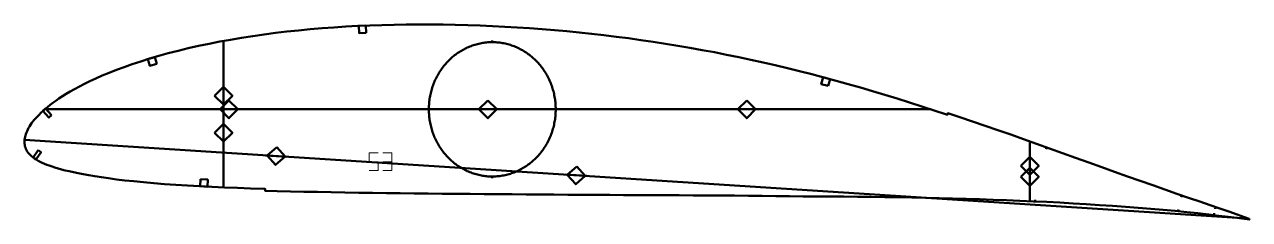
# Model space of a CAD drawing. Header units: metres. Extents: x 10 to 694, y 138 to 248.
import ezdxf

# ---------------------------------------------------------------- set-up
doc = ezdxf.new("R2010")
doc.units = ezdxf.units.M
doc.layers.add('Layer', color=1, linetype='Continuous', lineweight=50)
doc.layers.add('NumLabel', color=1, linetype='Continuous', lineweight=15)

msp = doc.modelspace()

# ---------------------------------------------------------------- linework, layer by layer
at = {"layer": 'Layer', "color": 7}
for p, q in [((120.9, 156.28), (120.9, 238.25)), ((120.9, 201.61), (120.9, 213.61)), ((21.13, 200), (515.71, 200)), ((117.95, 200), (129.95, 200)), ((262.42, 200), (274.42, 200)), ((406.89, 200), (418.89, 200)), ((120.9, 180.92), (120.9, 192.92)), ((9.87, 182.88), (692.64, 138.97)), ((570.9, 148.55), (570.9, 182.04)), ((144.33, 174.23), (156.3, 173.46)), ((570.9, 162.37), (570.9, 174.37)), ((570.9, 156.22), (570.9, 168.22)), ((311.77, 163.46), (323.75, 162.69))]:
    msp.add_line(p, q, dxfattribs=at)
at = {"layer": 'Layer'}
for p, q in [((270.9, 237.6), (270.9, 238.6)), ((235.5, 200), (234.5, 200)), ((306.3, 200), (307.3, 200)), ((580.31, 178.68), (579.98, 177.73)), ((270.9, 162.4), (270.9, 161.4)), ((655.67, 151.82), (655.35, 150.88)), ((573.99, 149.41), (573.91, 148.42)), ((653.83, 143.94), (653.73, 142.95)), ((674.59, 145.34), (674.27, 144.39)), ((673.71, 141.79), (673.62, 140.79))]:
    msp.add_line(p, q, dxfattribs=at)
for points in [[(693.38, 138.7), (690.81, 139.63), (686.63, 141.13), (682.03, 142.76), (677.02, 144.51), (671.57, 146.37), (665.71, 148.37), (659.51, 150.5), (653.04, 152.73), (646.35, 155.07), (639.49, 157.48), (632.5, 159.95), (625.41, 162.48), (618.25, 165.04), (611.02, 167.64), (603.76, 170.25), (596.47, 172.87), (589.18, 175.49), (581.91, 178.11), (574.65, 180.7), (567.43, 183.27), (560.24, 185.82), (553.08, 188.34), (545.96, 190.82), (538.87, 193.27), (531.82, 195.67), (525.2, 197.91), (524.88, 196.96), (524.5, 197.09), (517.53, 199.4), (510.6, 201.67), (503.7, 203.88), (496.83, 206.05), (489.98, 208.16), (483.16, 210.21), (476.35, 212.21), (469.55, 214.15), (462.76, 216.04), (455.98, 217.88), (449.2, 219.65), (442.42, 221.38), (435.64, 223.05), (428.85, 224.66), (422.06, 226.22), (415.27, 227.73), (408.47, 229.18), (401.66, 230.57), (394.85, 231.91), (388.03, 233.19), (381.2, 234.42), (374.37, 235.6), (367.52, 236.72), (360.67, 237.78), (353.82, 238.79), (346.96, 239.74), (340.08, 240.64), (333.2, 241.48), (326.31, 242.27), (319.4, 243), (312.49, 243.68), (305.58, 244.3), (298.65, 244.87), (291.73, 245.39), (284.81, 245.85), (277.89, 246.25), (270.97, 246.6), (264.06, 246.9), (257.16, 247.14), (250.27, 247.32), (243.4, 247.44), (236.53, 247.51), (229.69, 247.51), (222.87, 247.46), (216.07, 247.35), (209.3, 247.17), (202.55, 246.94), (195.83, 246.64), (189.14, 246.27), (182.49, 245.85), (175.88, 245.36), (169.31, 244.8), (162.79, 244.17), (156.32, 243.48), (149.9, 242.72), (143.54, 241.89), (137.24, 240.99), (131.01, 240.02), (124.86, 238.98), (118.79, 237.87), (112.82, 236.7), (106.95, 235.46), (101.19, 234.15), (95.57, 232.79), (90.09, 231.37), (84.77, 229.9), (79.63, 228.39), (74.68, 226.84), (69.93, 225.26), (65.41, 223.66), (61.11, 222.05), (57.06, 220.45), (53.25, 218.86), (49.69, 217.29), (46.37, 215.74), (43.28, 214.23), (40.42, 212.76), (37.77, 211.33), (35.32, 209.94), (33.06, 208.59), (30.97, 207.29), (29.03, 206.02), (27.25, 204.79), (25.6, 203.59), (24.07, 202.43), (22.65, 201.3), (21.35, 200.19), (20.14, 199.11), (19.02, 198.05), (17.98, 197.01), (17.01, 195.99), (16.11, 195), (15.27, 194.04), (14.5, 193.12), (13.8, 192.21), (13.17, 191.32), (12.61, 190.44), (12.11, 189.56), (11.65, 188.69), (11.25, 187.82), (10.9, 186.98), (10.59, 186.16), (10.34, 185.35), (10.13, 184.57), (9.98, 183.8), (9.88, 183.04), (9.82, 182.22), (9.81, 181.56), (9.85, 180.81), (9.94, 180.07), (10.08, 179.34), (10.29, 178.61), (10.58, 177.89), (10.94, 177.17), (11.38, 176.45), (11.89, 175.74), (12.46, 175.05), (13.1, 174.37), (13.81, 173.72), (14.6, 173.08), (15.46, 172.46), (16.4, 171.85), (17.41, 171.26), (18.49, 170.68), (19.65, 170.11), (20.89, 169.56), (22.22, 169.01), (23.65, 168.48), (25.18, 167.95), (26.82, 167.42), (28.59, 166.9), (30.49, 166.37), (32.54, 165.84), (34.75, 165.3), (37.15, 164.76), (39.76, 164.21), (42.59, 163.66), (45.68, 163.1), (49.05, 162.53), (52.72, 161.96), (56.72, 161.38), (61.07, 160.81), (65.78, 160.25), (70.84, 159.7), (76.25, 159.16), (81.98, 158.65), (88.01, 158.17), (94.3, 157.72), (100.83, 157.3), (107.55, 156.92), (114.44, 156.57), (121.48, 156.26), (128.65, 155.98), (135.96, 155.73), (143.36, 155.49), (144.15, 155.47), (144.12, 154.47), (150.8, 154.26), (158.28, 154.06), (165.8, 153.88), (173.36, 153.73), (181, 153.6), (188.69, 153.47), (196.41, 153.34), (204.13, 153.21), (211.83, 153.1), (219.54, 153), (227.28, 152.92), (235.06, 152.85), (242.87, 152.78), (250.69, 152.7), (258.52, 152.63), (266.35, 152.56), (274.16, 152.49), (281.95, 152.43), (289.74, 152.37), (297.52, 152.33), (305.3, 152.28), (313.08, 152.22), (320.86, 152.16), (328.64, 152.1), (336.43, 152.06), (344.22, 152.02), (352, 151.97), (359.77, 151.93), (367.52, 151.9), (375.26, 151.88), (382.99, 151.85), (390.71, 151.8), (398.44, 151.75), (406.16, 151.69), (413.85, 151.64), (421.5, 151.56), (429.14, 151.47), (436.75, 151.37), (444.34, 151.29), (451.92, 151.24), (459.52, 151.21), (467.11, 151.15), (474.72, 151.07), (482.35, 150.97), (489.97, 150.88), (497.56, 150.77), (505.1, 150.64), (512.65, 150.46), (520.23, 150.27), (527.82, 150.07), (535.38, 149.87), (542.89, 149.65), (550.37, 149.39), (557.87, 149.09), (565.39, 148.78), (572.89, 148.46), (580.33, 148.14), (587.69, 147.77), (595.02, 147.35), (602.38, 146.89), (609.75, 146.41), (617.07, 145.93), (624.29, 145.43), (631.41, 144.89), (638.43, 144.32), (645.31, 143.73), (652.02, 143.12), (658.51, 142.48), (664.74, 141.82), (670.7, 141.14), (676.34, 140.47), (681.59, 139.83), (686.42, 139.22), (690.82, 138.65), (693.52, 138.3)], [(306.3, 200), (306.29, 200.79), (306.27, 201.58), (306.23, 202.37), (306.18, 203.16), (306.1, 203.94), (306.02, 204.73), (305.92, 205.51), (305.8, 206.29), (305.67, 207.07), (305.52, 207.84), (305.36, 208.62), (305.18, 209.38), (304.99, 210.15), (304.78, 210.9), (304.56, 211.66), (304.32, 212.41), (304.07, 213.15), (303.8, 213.89), (303.52, 214.62), (303.22, 215.34), (302.91, 216.06), (302.58, 216.77), (302.25, 217.48), (301.89, 218.17), (301.53, 218.86), (301.15, 219.54), (300.75, 220.21), (300.35, 220.87), (299.93, 221.52), (299.5, 222.17), (299.05, 222.8), (298.59, 223.42), (298.12, 224.04), (297.64, 224.64), (297.15, 225.23), (296.64, 225.81), (296.13, 226.38), (295.6, 226.94), (295.06, 227.48), (294.51, 228.02), (293.95, 228.54), (293.38, 229.04), (292.81, 229.54), (292.22, 230.02), (291.62, 230.49), (291.01, 230.95), (290.39, 231.39), (289.77, 231.82), (289.13, 232.23), (288.49, 232.63), (287.84, 233.02), (287.19, 233.39), (286.52, 233.74), (285.85, 234.09), (285.17, 234.41), (284.49, 234.72), (283.8, 235.02), (283.1, 235.3), (282.4, 235.56), (281.7, 235.81), (280.99, 236.05), (280.27, 236.26), (279.55, 236.46), (278.83, 236.65), (278.1, 236.82), (277.37, 236.97), (276.64, 237.11), (275.9, 237.23), (275.17, 237.33), (274.43, 237.42), (273.69, 237.49), (272.94, 237.54), (272.2, 237.58), (271.46, 237.6), (270.71, 237.6), (269.97, 237.59), (269.23, 237.56), (268.48, 237.52), (267.74, 237.45), (267, 237.38), (266.26, 237.28), (265.53, 237.17), (264.79, 237.04), (264.06, 236.9), (263.33, 236.74), (262.61, 236.56), (261.89, 236.36), (261.17, 236.16), (260.46, 235.93), (259.75, 235.69), (259.05, 235.43), (258.35, 235.16), (257.65, 234.87), (256.97, 234.57), (256.29, 234.25), (255.61, 233.92), (254.94, 233.57), (254.28, 233.2), (253.63, 232.83), (252.99, 232.43), (252.35, 232.03), (251.72, 231.61), (251.1, 231.17), (250.49, 230.72), (249.88, 230.26), (249.29, 229.78), (248.7, 229.29), (248.13, 228.79), (247.56, 228.28), (247.01, 227.75), (246.47, 227.21), (245.93, 226.66), (245.41, 226.1), (244.9, 225.52), (244.4, 224.94), (243.92, 224.34), (243.44, 223.73), (242.98, 223.11), (242.53, 222.48), (242.09, 221.85), (241.66, 221.2), (241.25, 220.54), (240.85, 219.87), (240.46, 219.2), (240.09, 218.52), (239.73, 217.82), (239.38, 217.12), (239.05, 216.42), (238.73, 215.7), (238.43, 214.98), (238.14, 214.25), (237.87, 213.52), (237.61, 212.78), (237.36, 212.03), (237.13, 211.28), (236.91, 210.53), (236.71, 209.76), (236.53, 209), (236.36, 208.23), (236.2, 207.46), (236.06, 206.68), (235.94, 205.9), (235.83, 205.12), (235.74, 204.34), (235.66, 203.55), (235.6, 202.76), (235.55, 201.97), (235.52, 201.19), (235.5, 200.4), (235.5, 199.6), (235.52, 198.81), (235.55, 198.03), (235.6, 197.24), (235.66, 196.45), (235.74, 195.66), (235.83, 194.88), (235.94, 194.1), (236.06, 193.32), (236.2, 192.54), (236.36, 191.77), (236.53, 191), (236.71, 190.24), (236.91, 189.47), (237.13, 188.72), (237.36, 187.97), (237.61, 187.22), (237.87, 186.48), (238.14, 185.75), (238.43, 185.02), (238.73, 184.3), (239.05, 183.58), (239.38, 182.88), (239.73, 182.18), (240.09, 181.48), (240.46, 180.8), (240.85, 180.13), (241.25, 179.46), (241.66, 178.8), (242.09, 178.15), (242.53, 177.52), (242.98, 176.89), (243.44, 176.27), (243.92, 175.66), (244.4, 175.06), (244.9, 174.48), (245.41, 173.9), (245.93, 173.34), (246.47, 172.79), (247.01, 172.25), (247.56, 171.72), (248.13, 171.21), (248.7, 170.71), (249.29, 170.22), (249.88, 169.74), (250.49, 169.28), (251.1, 168.83), (251.72, 168.39), (252.35, 167.97), (252.99, 167.57), (253.63, 167.17), (254.28, 166.8), (254.94, 166.43), (255.61, 166.08), (256.29, 165.75), (256.97, 165.43), (257.65, 165.13), (258.35, 164.84), (259.05, 164.57), (259.75, 164.31), (260.46, 164.07), (261.17, 163.84), (261.89, 163.64), (262.61, 163.44), (263.33, 163.26), (264.06, 163.1), (264.79, 162.96), (265.53, 162.83), (266.26, 162.72), (267, 162.62), (267.74, 162.55), (268.48, 162.48), (269.23, 162.44), (269.97, 162.41), (270.71, 162.4), (271.46, 162.4), (272.2, 162.42), (272.94, 162.46), (273.69, 162.51), (274.43, 162.58), (275.17, 162.67), (275.9, 162.77), (276.64, 162.89), (277.37, 163.03), (278.1, 163.18), (278.83, 163.35), (279.55, 163.54), (280.27, 163.74), (280.99, 163.95), (281.7, 164.19), (282.4, 164.44), (283.1, 164.7), (283.8, 164.98), (284.49, 165.28), (285.17, 165.59), (285.85, 165.91), (286.52, 166.26), (287.19, 166.61), (287.84, 166.98), (288.49, 167.37), (289.13, 167.77), (289.77, 168.18), (290.39, 168.61), (291.01, 169.05), (291.62, 169.51), (292.22, 169.98), (292.81, 170.46), (293.38, 170.96), (293.95, 171.46), (294.51, 171.98), (295.06, 172.52), (295.6, 173.06), (296.13, 173.62), (296.64, 174.19), (297.15, 174.77), (297.64, 175.36), (298.12, 175.96), (298.59, 176.58), (299.05, 177.2), (299.5, 177.83), (299.93, 178.48), (300.35, 179.13), (300.75, 179.79), (301.15, 180.46), (301.53, 181.14), (301.89, 181.83), (302.25, 182.52), (302.58, 183.23), (302.91, 183.94), (303.22, 184.66), (303.52, 185.38), (303.8, 186.11), (304.07, 186.85), (304.32, 187.59), (304.56, 188.34), (304.78, 189.1), (304.99, 189.85), (305.18, 190.62), (305.36, 191.38), (305.52, 192.16), (305.67, 192.93), (305.8, 193.71), (305.92, 194.49), (306.02, 195.27), (306.1, 196.06), (306.18, 196.84), (306.23, 197.63), (306.27, 198.42), (306.29, 199.21), (306.3, 200)]]:
    msp.add_lwpolyline(points, close=True, dxfattribs=at)
for points in [[(200.57, 242.84), (196.57, 242.67), (196.39, 246.66), (200.39, 246.84), (200.57, 242.84)], [(83.67, 225.41), (79.83, 224.28), (78.7, 228.11), (82.54, 229.24), (83.67, 225.41)], [(115.9, 207.61), (120.9, 212.61), (125.9, 207.61), (120.9, 202.61), (115.9, 207.61)], [(458.37, 213.08), (454.51, 214.13), (455.55, 217.99), (459.42, 216.95), (458.37, 213.08)], [(24.92, 196.68), (23.43, 195.35), (20.09, 199.07), (21.58, 200.4), (24.92, 196.68)], [(123.95, 205), (128.95, 200), (123.95, 195), (118.95, 200), (123.95, 205)], [(268.42, 205), (273.42, 200), (268.42, 195), (263.42, 200), (268.42, 205)], [(412.89, 205), (417.89, 200), (412.89, 195), (407.89, 200), (412.89, 205)], [(115.9, 186.92), (120.9, 191.92), (125.9, 186.92), (120.9, 181.92), (115.9, 186.92)], [(150.63, 178.84), (155.3, 173.53), (149.99, 168.86), (145.32, 174.17), (150.63, 178.84)], [(17.48, 177.17), (19.1, 176), (16.18, 171.94), (14.56, 173.11), (17.48, 177.17)], [(565.9, 168.37), (570.9, 173.37), (575.9, 168.37), (570.9, 163.37), (565.9, 168.37)], [(318.08, 168.07), (322.75, 162.76), (317.44, 158.09), (312.77, 163.4), (318.08, 168.07)], [(565.9, 162.22), (570.9, 167.22), (575.9, 162.22), (570.9, 157.22), (565.9, 162.22)], [(108.06, 160.9), (112.06, 160.7), (111.86, 156.7), (107.86, 156.9), (108.06, 160.9)]]:
    msp.add_lwpolyline(points, dxfattribs=at)
at = {"layer": 'NumLabel', "color": 1}
for points in [[(207.24, 175.67), (202.24, 175.67), (202.24, 170.67), (207.24, 170.67), (207.24, 165.67), (202.24, 165.67)], [(209.74, 175.67), (214.74, 175.67), (214.74, 170.67), (209.74, 170.67), (214.74, 170.67), (214.74, 165.67), (209.74, 165.67)]]:
    msp.add_lwpolyline(points, dxfattribs=at)

doc.saveas('drawing.dxf')
